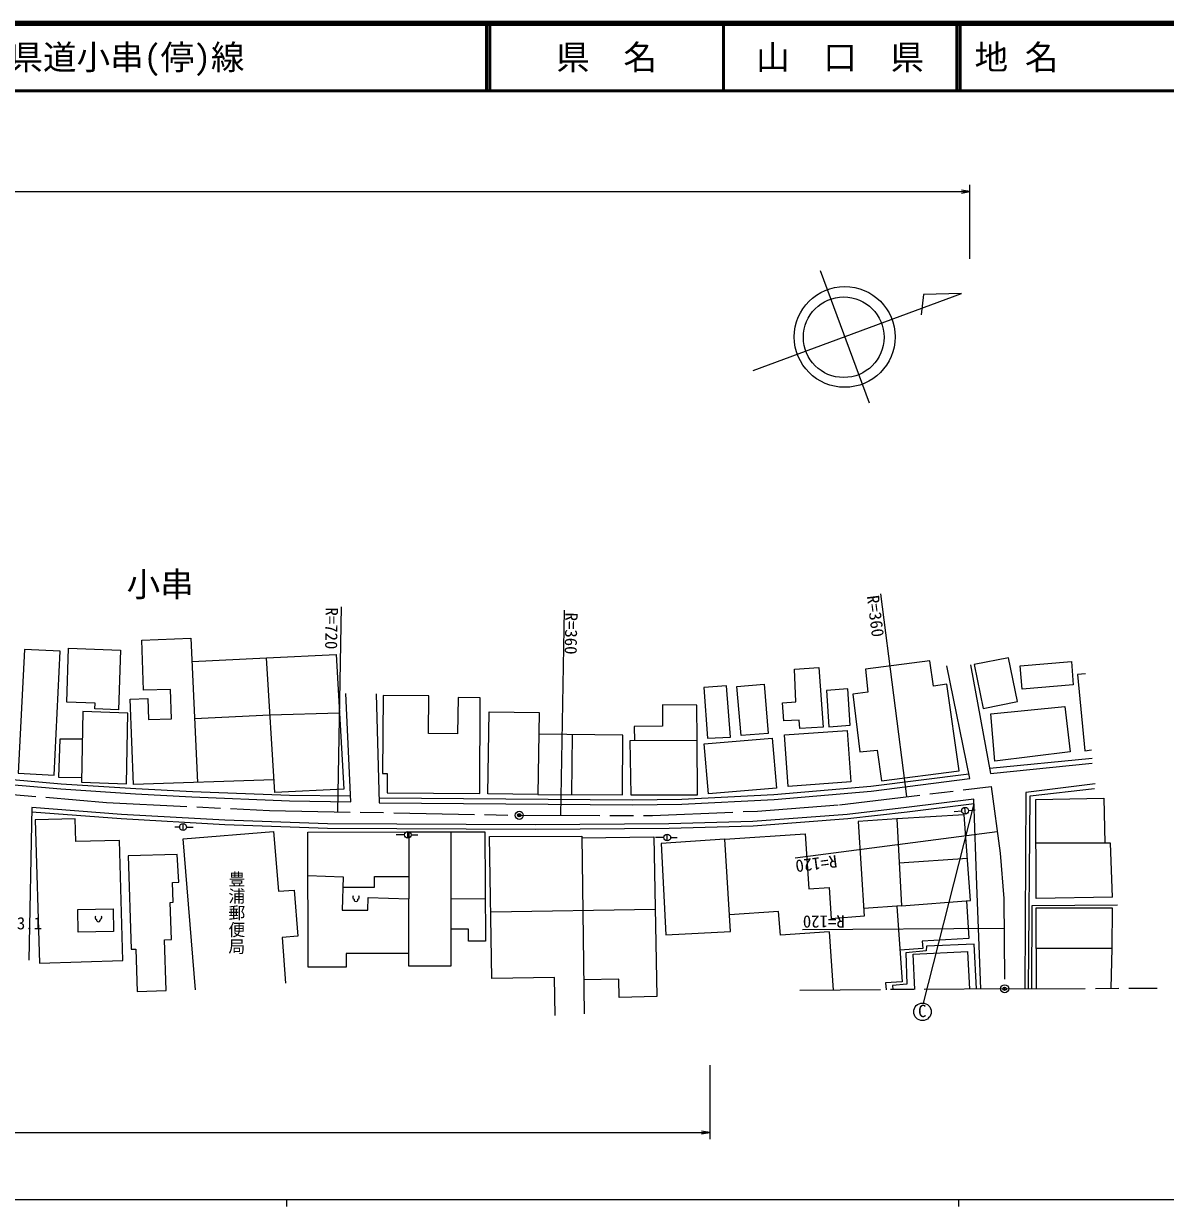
# Model space of a CAD drawing. Units: millimetres at full size, sheet at 1:1000; details may follow other scales. Extents: x 40000 to 680000, y 20000 to 380000.
# Drawn here: x 228862 to 398787, y 204000 to 380000 of the extents above; entities that cross this region are included whole.
import ezdxf
from ezdxf.enums import TextEntityAlignment as Align

# ---------------------------------------------------------------- set-up
doc = ezdxf.new("R2010")
doc.units = ezdxf.units.MM
doc.header["$LTSCALE"] = 1000
doc.header["$PDMODE"] = 32
doc.header["$PDSIZE"] = 500
doc.linetypes.add('CHAIN', pattern=[18.5, 12, -1.5, 3.5, -1.5])
for name, color, linetype, lineweight in [('M-BGD', 7, 'Continuous', 13), ('M-BMK', 2, 'CHAIN', 13), ('M-BMK-SRVR', 3, 'Continuous', 13), ('M-STR-HTXT', 7, 'Continuous', 13), ('M-STR-STRC', 7, 'Continuous', 13), ('M-TTL', 2, 'Continuous', 140), ('M-TTL-BAND', 7, 'Continuous', 25), ('M-TTL-LINE', 7, 'Continuous', 50)]:
    doc.layers.add(name, color=color, linetype=linetype, lineweight=lineweight)
for name, color, linetype in [('M-BGD-HTXT', 7, 'Continuous'), ('M-BMK-HTXT', 7, 'Continuous'), ('M-OTRS', 6, 'Continuous'), ('M-TTL-TXT', 7, 'Continuous')]:
    doc.layers.add(name, color=color, linetype=linetype)
doc.styles.add('@ＭＳ ゴシック', font='')
doc.styles.add('ＭＳ ゴシック', font='')
doc.styles.get('@ＭＳ ゴシック').set_extended_font_data('@MS Gothic')
doc.styles.get('ＭＳ ゴシック').set_extended_font_data('MS Gothic')

# ---------------------------------------------------------------- blocks, each defined once
blk = doc.blocks.new('open_arrow')
at = {"color": 0, "linetype": 'Continuous', "lineweight": -2}
blk.add_lwpolyline([(7.5, 1.25), (0, 0), (7.5, -1.25)], dxfattribs=at)

msp = doc.modelspace()

# ---------------------------------------------------------------- linework, layer by layer
at = {"layer": 'M-BGD'}
for p, q in [((235274, 279007), (235549, 287052)), ((235549, 287052), (243289, 286787)), ((246443, 288240), (253765, 288575)), ((246693, 280801), (246443, 288240)), ((253765, 288575), (254717, 267086)), ((243289, 286787), (242984, 277908)), ((253920, 285089), (265011, 285602)), ((363726, 285168), (354165, 283937)), ((364265, 281434), (363726, 285168)), ((343581, 283917), (347193, 284182)), ((343806, 279094), (343581, 283917)), ((347193, 284182), (347846, 275297)), ((354165, 283937), (354508, 280526)), ((366262, 281722), (364265, 281434)), ((368120, 268832), (366262, 281722)), ((386917, 283249), (385702, 283125)), ((385702, 283125), (386805, 271763)), ((250712, 280936), (246693, 280801)), ((250859, 276561), (250712, 280936)), ((282390, 280044), (282285, 268437)), ((289179, 279983), (282390, 280044)), ((289128, 274361), (289179, 279983)), ((354508, 280526), (352267, 280203)), ((352267, 280203), (353332, 271661)), ((239509, 278861), (235274, 279007)), ((239480, 278028), (239509, 278861)), ((244697, 279498), (247345, 279578)), ((245201, 266767), (244697, 279498)), ((247345, 279578), (247450, 276446)), ((293510, 279722), (293411, 274323)), ((296794, 279693), (293510, 279722)), ((296754, 265419), (296794, 279693)), ((323934, 278618), (323932, 275436)), ((329049, 278582), (323934, 278618)), ((329104, 273324), (329049, 278582)), ((341828, 278949), (343806, 279094)), ((342025, 276272), (341828, 278949)), ((242984, 277908), (239480, 278028)), ((247450, 276446), (250859, 276561)), ((344268, 276358), (342025, 276272)), ((344381, 275108), (344268, 276358)), ((323932, 275436), (319748, 275392)), ((319748, 275392), (319770, 273293)), ((347846, 275297), (344381, 275108)), ((293411, 274323), (289128, 274361)), ((310517, 274207), (310407, 265264)), ((353332, 271661), (355872, 271904)), ((355872, 271904), (356529, 267346)), ((386805, 271763), (387797, 271925)), ((372642, 269192), (387895, 270706)), ((220030, 268158), (234439, 266895)), ((282285, 268437), (282968, 268431)), ((282968, 268431), (282942, 265544)), ((354941, 266516), (369536, 268348)), ((356529, 267346), (368120, 268832)), ((234439, 266895), (245566, 266187)), ((266114, 267469), (245201, 266767)), ((245566, 266187), (253986, 265749)), ((340518, 265279), (354941, 266516)), ((253986, 265749), (268450, 265208)), ((268450, 265208), (277528, 265092)), ((281771, 264774), (319479, 264480)), ((282942, 265544), (296754, 265419)), ((319479, 264480), (326844, 264579)), ((326844, 264579), (340518, 265279)), ((379524, 264558), (389629, 264750)), ((379581, 249809), (379524, 264558)), ((389629, 264750), (389756, 258067)), ((243401, 261652), (230067, 262671)), ((360363, 262638), (351508, 261671)), ((368861, 262280), (358816, 261677)), ((370308, 263908), (360363, 262638)), ((368486, 262820), (367340, 262731)), ((369811, 249525), (368861, 262280)), ((369034, 262381), (368930, 263376)), ((369480, 262925), (370460, 263027)), ((236535, 261647), (230570, 261526)), ((230570, 261526), (231199, 240205)), ((236635, 258273), (236535, 261647)), ((258794, 260768), (243401, 261652)), ((252585, 259953), (252585, 260953)), ((274091, 260222), (258794, 260768)), ((337431, 260579), (324922, 260219)), ((351508, 261671), (337431, 260579)), ((358816, 261677), (353054, 261253)), ((353054, 261253), (353979, 247167)), ((358816, 261677), (359528, 248729)), ((252085, 260447), (251378, 260447)), ((252627, 258696), (266063, 259766)), ((253085, 260447), (254071, 260447)), ((266063, 259766), (266769, 250889)), ((271137, 259660), (286220, 259749)), ((271207, 239608), (271137, 259660)), ((305064, 260094), (274091, 260222)), ((285537, 259288), (284313, 259279)), ((286037, 258794), (286037, 259794)), ((286537, 259288), (287523, 259288)), ((292444, 259745), (297510, 259745)), ((297510, 259745), (297606, 243470)), ((298196, 259014), (311931, 259096)), ((298534, 237897), (298196, 259014)), ((324922, 260219), (305064, 260094)), ((311931, 259096), (312309, 232669)), ((311935, 258843), (322678, 258965)), ((322678, 258965), (323100, 235220)), ((324156, 258874), (322898, 258868)), ((324656, 258380), (324656, 259380)), ((325156, 258874), (326142, 258874)), ((333202, 258662), (345185, 259458)), ((345185, 259458), (345729, 251258)), ((243107, 258464), (236635, 258273)), ((243635, 240572), (243107, 258464)), ((254417, 236207), (252627, 258696)), ((389756, 258067), (379549, 258049)), ((251709, 256366), (244418, 256138)), ((244418, 256138), (244853, 242250)), ((251971, 252247), (251709, 256366)), ((359177, 255105), (369343, 255810)), ((251023, 252217), (251971, 252247)), ((251116, 249244), (251023, 252217)), ((271159, 253211), (276417, 253055)), ((276417, 253055), (276270, 248074)), ((281095, 251492), (281100, 253098)), ((281100, 253098), (286215, 253085)), ((266769, 250889), (269121, 251076)), ((269121, 251076), (269669, 244195)), ((276371, 251504), (281095, 251492)), ((280092, 248095), (280147, 249957)), ((280147, 249957), (286209, 249777)), ((345729, 251258), (348745, 251458)), ((348745, 251458), (349054, 246805)), ((390929, 250025), (379581, 249809)), ((250676, 249231), (251116, 249244)), ((250849, 243707), (250676, 249231)), ((292437, 249816), (297569, 249783)), ((298375, 247803), (322869, 248222)), ((359528, 248729), (353904, 248306)), ((358802, 248674), (359627, 237432)), ((359528, 248729), (369811, 249525)), ((369193, 249477), (369535, 243869)), ((276270, 248074), (280092, 248095)), ((341203, 247901), (333925, 247401)), ((341521, 244357), (341203, 247901)), ((353979, 247167), (349054, 246805)), ((295062, 245231), (292434, 245231)), ((295062, 243470), (295062, 245231)), ((348753, 244838), (341521, 244357)), ((348753, 244838), (349370, 236181)), ((249819, 243675), (250849, 243707)), ((250056, 236128), (249819, 243675)), ((269669, 244195), (267315, 244008)), ((267315, 244008), (267856, 237215)), ((297606, 243470), (295062, 243470)), ((369535, 243869), (362617, 243447)), ((362617, 243447), (362684, 242349)), ((370332, 243006), (363235, 242728)), ((370696, 236353), (370332, 243006)), ((244853, 242250), (245544, 242272)), ((245544, 242272), (245741, 235992)), ((276847, 241638), (276845, 239602)), ((286207, 241629), (276847, 241638)), ((362684, 242349), (359283, 242142)), ((363174, 242036), (360182, 241741)), ((360182, 241741), (360318, 237066)), ((361237, 241524), (369336, 241926)), ((361498, 236278), (361237, 241524)), ((363235, 242728), (363174, 242036)), ((369336, 241926), (369613, 236342)), ((379558, 242367), (379539, 236406)), ((390837, 242347), (390694, 236453)), ((231199, 240205), (243635, 240572)), ((276845, 239602), (271207, 239608)), ((307856, 238046), (298534, 237897)), ((307946, 232421), (307856, 238046)), ((317452, 237789), (312236, 237730)), ((317482, 235097), (317452, 237789)), ((245741, 235992), (250056, 236128)), ((359627, 237432), (357158, 237251)), ((357158, 237251), (357232, 236244)), ((360318, 237066), (358196, 236868)), ((358196, 236868), (358225, 236252)), ((323100, 235220), (317482, 235097))]:
    msp.add_line(p, q, dxfattribs=at)
for points in [[(182329, 289024), (182831, 273070), (185109, 271477), (207897, 268607), (219958, 267380), (234395, 266122), (245518, 265397), (253915, 264951), (268411, 264331), (277571, 264191), (276792, 280303)], [(281328, 280248), (281791, 264052), (319489, 263736), (326835, 263844), (340559, 264545), (355001, 265791), (369676, 267660), (366269, 284448)], [(369768, 284599), (372784, 268432), (387895, 269958)], [(254295, 276617), (265524, 277164), (275849, 277457)], [(237596, 273498), (234241, 273546), (234054, 267860), (237484, 267796)], [(305382, 265281), (318012, 265238), (318037, 274112), (305539, 274270)], [(388327, 266872), (378030, 265594), (377852, 236399)], [(378403, 236401), (378675, 265105), (388218, 266186)], [(371304, 236357), (370749, 251804), (370282, 264611), (360281, 263333), (351432, 262289), (337380, 261277), (324902, 260918), (305060, 260794), (274094, 260922), (258819, 261468), (243428, 262306), (230081, 263373), (229615, 240635)], [(390929, 250025), (390635, 258047), (389756, 258067)], [(378935, 236403), (378977, 248764), (391665, 248860)]]:
    msp.add_lwpolyline(points, dxfattribs=at)
for points in [[(233408, 268177), (234315, 286619), (228979, 286882), (228071, 268440)], [(266229, 265570), (265011, 285602), (275356, 286133), (276495, 266082)], [(370354, 284619), (371663, 278107), (376761, 279132), (375453, 285643)], [(377162, 284416), (384796, 285071), (385091, 281622), (377458, 280968)], [(339089, 281717), (339697, 274380), (335640, 274044), (335032, 281381)], [(330109, 281211), (330647, 273663), (334068, 273839), (333495, 281452)], [(348357, 280775), (348720, 275382), (351878, 275595), (351515, 280988)], [(384612, 271629), (373426, 270243), (372815, 277297), (383817, 278363)], [(244155, 266891), (244356, 277414), (237677, 277635), (237470, 267104)], [(297935, 265409), (298146, 277599), (305593, 277471), (305382, 265281)], [(342104, 274146), (351428, 274824), (351983, 267180), (342659, 266503)], [(329104, 273324), (319079, 273289), (319208, 265228), (329133, 265227)], [(330163, 272814), (340281, 273655), (340899, 266220), (330781, 265378)], [(292444, 259745), (292431, 239755), (286206, 239760), (286220, 259749)], [(323728, 257973), (324421, 244404), (334085, 244897), (333202, 258662)], [(236948, 248188), (242182, 248250), (242222, 244886), (236988, 244824)], [(379569, 248428), (390848, 248407), (390837, 242347), (379558, 242367)]]:
    msp.add_lwpolyline(points, close=True, dxfattribs=at)
for centre in [(368982, 262878), (252585, 260453), (286037, 259294), (324656, 258880)]:
    msp.add_circle(centre, 500, dxfattribs=at)
at = {"layer": 'M-BGD', "lineweight": 25}
for centre, start, end in [((278128, 249985), 131.41944, 251.14242), ((278528, 249985), 288.85756, 48.58054), ((278328, 249660), 172.14015, 7.85983), ((239796, 246982), 131.41944, 251.14242), ((239996, 246657), 172.14015, 7.85983), ((240196, 246982), 288.85756, 48.58054)]:
    msp.add_arc(centre, 300, start, end, dxfattribs=at)
at = {"layer": 'M-BMK'}
for q in [(343244, 236131), (397574, 236482)]:
    msp.add_line((374871, 236386), q, dxfattribs=at)
msp.add_lwpolyline([(75245, 282788), (118564, 277871), (202849, 267765), (213739, 266456), (241179, 264120), (265446, 262916), (302625, 262192), (322441, 262163), (338109, 262829), (350307, 263775), (372845, 266474), (374184, 256557), (374727, 249827), (374871, 236386)], dxfattribs=at)
at = {"layer": 'M-BMK-SRVR'}
for p, q in [((347417, 343276), (354682, 323571)), ((337443, 328407), (368436, 339833)), ((368436, 339833), (362771, 339670)), ((362771, 339670), (362436, 336688))]:
    msp.add_line(p, q, dxfattribs=at)
for centre, radius in [((351064, 333384), 7501), ((350913, 333337), 6000), ((302625, 262192), 600), ((374871, 236386), 600)]:
    msp.add_circle(centre, radius, dxfattribs=at)
msp.add_point((302625, 262192), dxfattribs=at)
at = {"layer": 'M-OTRS'}
msp.add_point((374871, 236386), dxfattribs=at)
at = {"layer": 'M-STR-HTXT'}
for p, q in [((369676, 345000), (369676, 356000)), ((75447, 355000), (369676, 355000)), ((356385, 295171), (360260, 264967)), ((276124, 293222), (275572, 262719)), ((309287, 292703), (308745, 262183)), ((343675, 255878), (373750, 259769)), ((344788, 245205), (374775, 245396)), ((331000, 225000), (331000, 214000)), ((71000, 215000), (331000, 215000))]:
    msp.add_line(p, q, dxfattribs=at)
at = {"layer": 'M-STR-STRC'}
msp.add_line((362789, 234243), (370308, 263908), dxfattribs=at)
msp.add_circle((362637, 232952), 1300, dxfattribs=at)
at = {"layer": 'M-TTL'}
msp.add_line((680000, 380000), (40000, 380000), dxfattribs=at)
at = {"layer": 'M-TTL-BAND'}
for p, q in [((40000, 205000), (579000, 205000)), ((268000, 205000), (268000, 204000)), ((368000, 205000), (368000, 204000))]:
    msp.add_line(p, q, dxfattribs=at)
at = {"layer": 'M-TTL-LINE'}
for p, q in [((297750, 380000), (297750, 370000)), ((298250, 380000), (298250, 370000)), ((333000, 380000), (333000, 370000)), ((367750, 380000), (367750, 370000)), ((368250, 380000), (368250, 370000)), ((40000, 370000), (680000, 370000))]:
    msp.add_line(p, q, dxfattribs=at)

# ---------------------------------------------------------------- block references
at = {"layer": 'M-STR-HTXT', "xscale": 167, "yscale": 167, "rotation": 180}
for p in [(369676, 355000), (331000, 215000)]:
    msp.add_blockref('open_arrow', p, dxfattribs=at)

# ---------------------------------------------------------------- texts
at = {"layer": 'M-BGD', "style": 'ＭＳ ゴシック'}
msp.add_text('3.1', height=1833, dxfattribs=at).set_placement((227856, 246133), align=Align.MIDDLE_LEFT)
at = {"layer": 'M-BGD-HTXT', "style": '@ＭＳ ゴシック'}
msp.add_text('豊浦郵便局', height=1833, rotation=270, dxfattribs=at).set_placement((260564, 253944), align=Align.MIDDLE_LEFT)
at = {"layer": 'M-BMK-HTXT', "style": 'ＭＳ ゴシック'}
msp.add_text('小串', height=3666, dxfattribs=at).set_placement((249188, 296563), align=Align.MIDDLE_CENTER)
at = {"layer": 'M-STR-HTXT', "style": 'ＭＳ ゴシック'}
for s, rotation, p in [('R=360', 277.311, (355649, 291835)), ('R=720', 268.964, (274701, 290009)), ('R=360', 268.964, (310356, 289237)), ('R=120', 187.372, (346838, 254980)), ('R=120', 180.365, (347951, 246362))]:
    msp.add_text(s, height=1833, rotation=rotation, dxfattribs=at).set_placement(p, align=Align.MIDDLE_CENTER)
at = {"layer": 'M-STR-STRC', "style": 'ＭＳ ゴシック'}
msp.add_text('C', height=1833, dxfattribs=at).set_placement((361978, 231613), align=Align.BOTTOM_LEFT)
at = {"layer": 'M-TTL-TXT', "style": 'ＭＳ ゴシック'}
for s, p in [('一般県道小串(停)線', (216734, 375000)), ('地 名', (370380, 375000))]:
    msp.add_text(s, height=3666, dxfattribs=at).set_placement(p, align=Align.MIDDLE_LEFT)
for s, p in [('県\u3000名', (315625, 375000)), ('山\u3000口\u3000県', (350375, 375000))]:
    msp.add_text(s, height=3666, dxfattribs=at).set_placement(p, align=Align.MIDDLE_CENTER)

doc.saveas('drawing.dxf')
